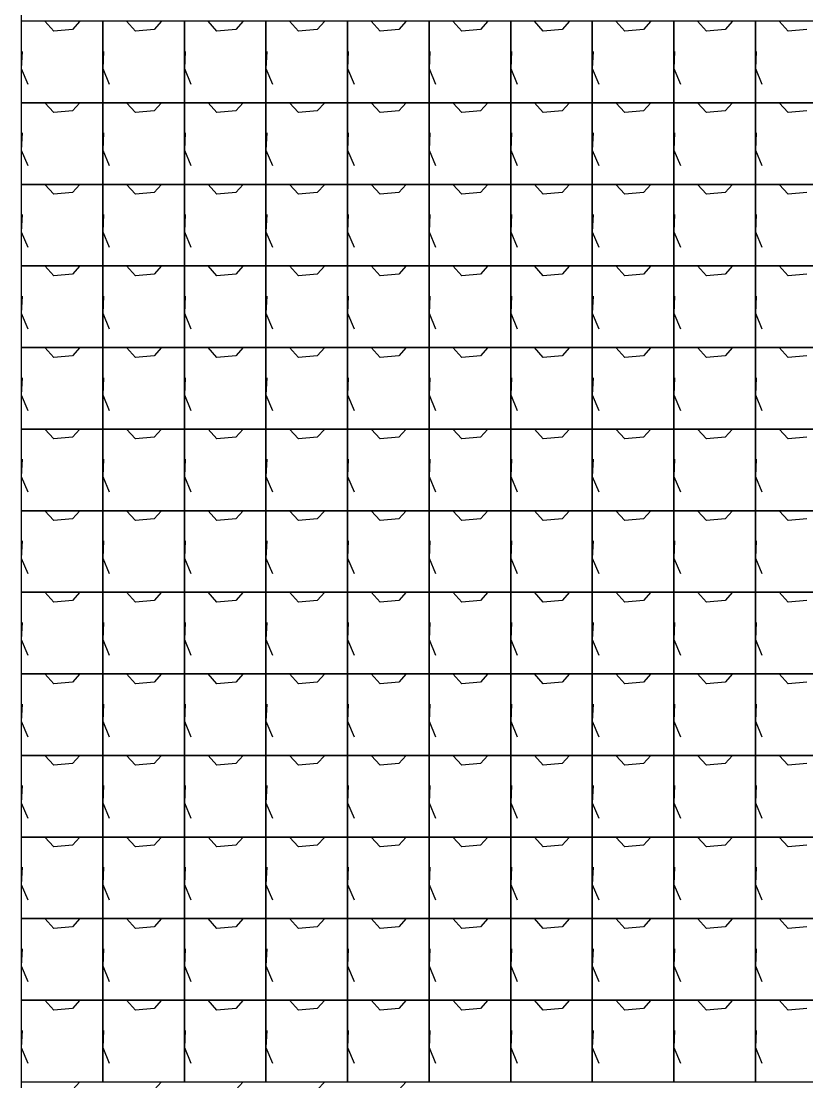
# Model space of a CAD drawing. Header units: inches. Extents: x 0 to 2763, y 0 to 1500.
# Drawn here: x 0 to 244.6, y 177.8 to 508 of the extents above; entities that cross this region are included whole.
import ezdxf

# ---------------------------------------------------------------- set-up
doc = ezdxf.new("R2010")
doc.units = ezdxf.units.IN
doc.header["$MEASUREMENT"] = 0

# ---------------------------------------------------------------- blocks, each defined once
blk = doc.blocks.new('*U1')
at = {"color": 254, "true_color": 0xfeeab9}
blk.add_lwpolyline([(-12.7, -12.7), (12.7, -12.7), (12.7, 12.7), (-12.7, 12.7), (-12.7, -12.7)], dxfattribs=at)
blk = doc.blocks.new('*U2')
at = {"color": 0, "linetype": 'ByBlock', "lineweight": -2, "transparency": 16777216}
for p in [(0, 482.6), (25.4, 482.6), (50.8, 482.6), (76.2, 482.6), (101.6, 482.6), (127, 482.6), (152.4, 482.6), (177.8, 482.6), (203.2, 482.6), (228.6, 482.6), (0, 457.2), (25.4, 457.2), (50.8, 457.2), (76.2, 457.2), (101.6, 457.2), (127, 457.2), (152.4, 457.2), (177.8, 457.2), (203.2, 457.2), (228.6, 457.2), (0, 431.8), (25.4, 431.8), (50.8, 431.8), (76.2, 431.8), (101.6, 431.8), (127, 431.8), (152.4, 431.8), (177.8, 431.8), (203.2, 431.8), (228.6, 431.8), (0, 406.4), (25.4, 406.4), (50.8, 406.4), (76.2, 406.4), (101.6, 406.4), (127, 406.4), (152.4, 406.4), (177.8, 406.4), (203.2, 406.4), (228.6, 406.4), (0, 381), (25.4, 381), (50.8, 381), (76.2, 381), (101.6, 381), (127, 381), (152.4, 381), (177.8, 381), (203.2, 381), (228.6, 381), (0, 355.6), (25.4, 355.6), (50.8, 355.6), (76.2, 355.6), (101.6, 355.6), (127, 355.6), (152.4, 355.6), (177.8, 355.6), (203.2, 355.6), (228.6, 355.6), (0, 330.2), (25.4, 330.2), (50.8, 330.2), (76.2, 330.2), (101.6, 330.2), (127, 330.2), (152.4, 330.2), (177.8, 330.2), (203.2, 330.2), (228.6, 330.2), (0, 304.8), (25.4, 304.8), (50.8, 304.8), (76.2, 304.8), (101.6, 304.8), (127, 304.8), (152.4, 304.8), (177.8, 304.8), (203.2, 304.8), (228.6, 304.8), (0, 279.4), (25.4, 279.4), (50.8, 279.4), (76.2, 279.4), (101.6, 279.4), (127, 279.4), (152.4, 279.4), (177.8, 279.4), (203.2, 279.4), (228.6, 279.4), (0, 254), (25.4, 254), (50.8, 254), (76.2, 254), (101.6, 254), (127, 254), (152.4, 254), (177.8, 254), (203.2, 254), (228.6, 254), (0, 228.6), (25.4, 228.6), (50.8, 228.6), (76.2, 228.6), (101.6, 228.6), (127, 228.6), (152.4, 228.6), (177.8, 228.6), (203.2, 228.6), (228.6, 228.6), (0, 203.2), (25.4, 203.2), (50.8, 203.2), (76.2, 203.2), (101.6, 203.2), (127, 203.2), (152.4, 203.2), (177.8, 203.2), (203.2, 203.2), (228.6, 203.2), (0, 177.8), (25.4, 177.8), (50.8, 177.8), (76.2, 177.8), (101.6, 177.8), (127, 177.8), (152.4, 177.8), (177.8, 177.8), (203.2, 177.8), (228.6, 177.8)]:
    blk.add_blockref('*U1', p, dxfattribs=at)

msp = doc.modelspace()

# ---------------------------------------------------------------- linework, layer by layer
at = {"linetype": 'Continuous'}
for p, q in [((10.16, 504.95), (7.37, 508)), ((16, 505.46), (10.16, 504.95)), ((18.29, 508), (16, 505.46)), ((35.56, 504.95), (32.77, 508)), ((41.4, 505.46), (35.56, 504.95)), ((43.69, 508), (41.4, 505.46)), ((60.96, 504.95), (58.17, 508)), ((66.8, 505.46), (60.96, 504.95)), ((69.09, 508), (66.8, 505.46)), ((86.36, 504.95), (83.57, 508)), ((92.2, 505.46), (86.36, 504.95)), ((94.49, 508), (92.2, 505.46)), ((111.76, 504.95), (108.97, 508)), ((117.6, 505.46), (111.76, 504.95)), ((119.89, 508), (117.6, 505.46)), ((137.16, 504.95), (134.37, 508)), ((143, 505.46), (137.16, 504.95)), ((145.29, 508), (143, 505.46)), ((162.56, 504.95), (159.77, 508)), ((168.4, 505.46), (162.56, 504.95)), ((170.69, 508), (168.4, 505.46)), ((187.96, 504.95), (185.17, 508)), ((193.8, 505.46), (187.96, 504.95)), ((196.09, 508), (193.8, 505.46)), ((213.36, 504.95), (210.57, 508)), ((219.2, 505.46), (213.36, 504.95)), ((221.49, 508), (219.2, 505.46)), ((238.76, 504.95), (235.97, 508)), ((244.6, 505.46), (238.76, 504.95)), ((0.25, 498.6), (0, 493.27)), ((25.65, 498.6), (25.4, 493.27)), ((51.05, 498.6), (50.8, 493.27)), ((76.45, 498.6), (76.2, 493.27)), ((101.85, 498.6), (101.6, 493.27)), ((127.25, 498.6), (127, 493.27)), ((152.65, 498.6), (152.4, 493.27)), ((178.05, 498.6), (177.8, 493.27)), ((203.45, 498.6), (203.2, 493.27)), ((228.85, 498.6), (228.6, 493.27)), ((0, 493.27), (2.03, 488.44)), ((25.4, 493.27), (27.43, 488.44)), ((50.8, 493.27), (52.83, 488.44)), ((76.2, 493.27), (78.23, 488.44)), ((101.6, 493.27), (103.63, 488.44)), ((127, 493.27), (129.03, 488.44)), ((152.4, 493.27), (154.43, 488.44)), ((177.8, 493.27), (179.83, 488.44)), ((203.2, 493.27), (205.23, 488.44)), ((228.6, 493.27), (230.63, 488.44)), ((10.16, 479.55), (7.37, 482.6)), ((18.29, 482.6), (16, 480.06)), ((35.56, 479.55), (32.77, 482.6)), ((43.69, 482.6), (41.4, 480.06)), ((60.96, 479.55), (58.17, 482.6)), ((69.09, 482.6), (66.8, 480.06)), ((86.36, 479.55), (83.57, 482.6)), ((94.49, 482.6), (92.2, 480.06)), ((111.76, 479.55), (108.97, 482.6)), ((119.89, 482.6), (117.6, 480.06)), ((137.16, 479.55), (134.37, 482.6)), ((145.29, 482.6), (143, 480.06)), ((162.56, 479.55), (159.77, 482.6)), ((170.69, 482.6), (168.4, 480.06)), ((187.96, 479.55), (185.17, 482.6)), ((196.09, 482.6), (193.8, 480.06)), ((213.36, 479.55), (210.57, 482.6)), ((221.49, 482.6), (219.2, 480.06)), ((238.76, 479.55), (235.97, 482.6)), ((16, 480.06), (10.16, 479.55)), ((41.4, 480.06), (35.56, 479.55)), ((66.8, 480.06), (60.96, 479.55)), ((92.2, 480.06), (86.36, 479.55)), ((117.6, 480.06), (111.76, 479.55)), ((143, 480.06), (137.16, 479.55)), ((168.4, 480.06), (162.56, 479.55)), ((193.8, 480.06), (187.96, 479.55)), ((219.2, 480.06), (213.36, 479.55)), ((244.6, 480.06), (238.76, 479.55)), ((0.25, 473.2), (0, 467.87)), ((25.65, 473.2), (25.4, 467.87)), ((51.05, 473.2), (50.8, 467.87)), ((76.45, 473.2), (76.2, 467.87)), ((101.85, 473.2), (101.6, 467.87)), ((127.25, 473.2), (127, 467.87)), ((152.65, 473.2), (152.4, 467.87)), ((178.05, 473.2), (177.8, 467.87)), ((203.45, 473.2), (203.2, 467.87)), ((228.85, 473.2), (228.6, 467.87)), ((0, 467.87), (2.03, 463.04)), ((25.4, 467.87), (27.43, 463.04)), ((50.8, 467.87), (52.83, 463.04)), ((76.2, 467.87), (78.23, 463.04)), ((101.6, 467.87), (103.63, 463.04)), ((127, 467.87), (129.03, 463.04)), ((152.4, 467.87), (154.43, 463.04)), ((177.8, 467.87), (179.83, 463.04)), ((203.2, 467.87), (205.23, 463.04)), ((228.6, 467.87), (230.63, 463.04)), ((10.16, 454.15), (7.37, 457.2)), ((18.29, 457.2), (16, 454.66)), ((35.56, 454.15), (32.77, 457.2)), ((43.69, 457.2), (41.4, 454.66)), ((60.96, 454.15), (58.17, 457.2)), ((69.09, 457.2), (66.8, 454.66)), ((86.36, 454.15), (83.57, 457.2)), ((94.49, 457.2), (92.2, 454.66)), ((111.76, 454.15), (108.97, 457.2)), ((119.89, 457.2), (117.6, 454.66)), ((137.16, 454.15), (134.37, 457.2)), ((145.29, 457.2), (143, 454.66)), ((162.56, 454.15), (159.77, 457.2)), ((170.69, 457.2), (168.4, 454.66)), ((187.96, 454.15), (185.17, 457.2)), ((196.09, 457.2), (193.8, 454.66)), ((213.36, 454.15), (210.57, 457.2)), ((221.49, 457.2), (219.2, 454.66)), ((238.76, 454.15), (235.97, 457.2)), ((16, 454.66), (10.16, 454.15)), ((41.4, 454.66), (35.56, 454.15)), ((66.8, 454.66), (60.96, 454.15)), ((92.2, 454.66), (86.36, 454.15)), ((117.6, 454.66), (111.76, 454.15)), ((143, 454.66), (137.16, 454.15)), ((168.4, 454.66), (162.56, 454.15)), ((193.8, 454.66), (187.96, 454.15)), ((219.2, 454.66), (213.36, 454.15)), ((244.6, 454.66), (238.76, 454.15)), ((0.25, 447.8), (0, 442.47)), ((25.65, 447.8), (25.4, 442.47)), ((51.05, 447.8), (50.8, 442.47)), ((76.45, 447.8), (76.2, 442.47)), ((101.85, 447.8), (101.6, 442.47)), ((127.25, 447.8), (127, 442.47)), ((152.65, 447.8), (152.4, 442.47)), ((178.05, 447.8), (177.8, 442.47)), ((203.45, 447.8), (203.2, 442.47)), ((228.85, 447.8), (228.6, 442.47)), ((0, 442.47), (2.03, 437.64)), ((25.4, 442.47), (27.43, 437.64)), ((50.8, 442.47), (52.83, 437.64)), ((76.2, 442.47), (78.23, 437.64)), ((101.6, 442.47), (103.63, 437.64)), ((127, 442.47), (129.03, 437.64)), ((152.4, 442.47), (154.43, 437.64)), ((177.8, 442.47), (179.83, 437.64)), ((203.2, 442.47), (205.23, 437.64)), ((228.6, 442.47), (230.63, 437.64)), ((10.16, 428.75), (7.37, 431.8)), ((18.29, 431.8), (16, 429.26)), ((35.56, 428.75), (32.77, 431.8)), ((43.69, 431.8), (41.4, 429.26)), ((60.96, 428.75), (58.17, 431.8)), ((66.8, 429.26), (60.96, 428.75)), ((69.09, 431.8), (66.8, 429.26)), ((86.36, 428.75), (83.57, 431.8)), ((92.2, 429.26), (86.36, 428.75)), ((94.49, 431.8), (92.2, 429.26)), ((111.76, 428.75), (108.97, 431.8)), ((117.6, 429.26), (111.76, 428.75)), ((119.89, 431.8), (117.6, 429.26)), ((137.16, 428.75), (134.37, 431.8)), ((143, 429.26), (137.16, 428.75)), ((145.29, 431.8), (143, 429.26)), ((162.56, 428.75), (159.77, 431.8)), ((168.4, 429.26), (162.56, 428.75)), ((170.69, 431.8), (168.4, 429.26)), ((187.96, 428.75), (185.17, 431.8)), ((193.8, 429.26), (187.96, 428.75)), ((196.09, 431.8), (193.8, 429.26)), ((213.36, 428.75), (210.57, 431.8)), ((219.2, 429.26), (213.36, 428.75)), ((221.49, 431.8), (219.2, 429.26)), ((238.76, 428.75), (235.97, 431.8)), ((244.6, 429.26), (238.76, 428.75)), ((16, 429.26), (10.16, 428.75)), ((41.4, 429.26), (35.56, 428.75)), ((0.25, 422.4), (0, 417.07)), ((25.65, 422.4), (25.4, 417.07)), ((51.05, 422.4), (50.8, 417.07)), ((76.45, 422.4), (76.2, 417.07)), ((101.85, 422.4), (101.6, 417.07)), ((127.25, 422.4), (127, 417.07)), ((152.65, 422.4), (152.4, 417.07)), ((178.05, 422.4), (177.8, 417.07)), ((203.45, 422.4), (203.2, 417.07)), ((228.85, 422.4), (228.6, 417.07)), ((0, 417.07), (2.03, 412.24)), ((25.4, 417.07), (27.43, 412.24)), ((50.8, 417.07), (52.83, 412.24)), ((76.2, 417.07), (78.23, 412.24)), ((101.6, 417.07), (103.63, 412.24)), ((127, 417.07), (129.03, 412.24)), ((152.4, 417.07), (154.43, 412.24)), ((177.8, 417.07), (179.83, 412.24)), ((203.2, 417.07), (205.23, 412.24)), ((228.6, 417.07), (230.63, 412.24)), ((10.16, 403.35), (7.37, 406.4)), ((18.29, 406.4), (16, 403.86)), ((35.56, 403.35), (32.77, 406.4)), ((43.69, 406.4), (41.4, 403.86)), ((60.96, 403.35), (58.17, 406.4)), ((69.09, 406.4), (66.8, 403.86)), ((86.36, 403.35), (83.57, 406.4)), ((94.49, 406.4), (92.2, 403.86)), ((111.76, 403.35), (108.97, 406.4)), ((119.89, 406.4), (117.6, 403.86)), ((137.16, 403.35), (134.37, 406.4)), ((145.29, 406.4), (143, 403.86)), ((162.56, 403.35), (159.77, 406.4)), ((170.69, 406.4), (168.4, 403.86)), ((187.96, 403.35), (185.17, 406.4)), ((196.09, 406.4), (193.8, 403.86)), ((213.36, 403.35), (210.57, 406.4)), ((221.49, 406.4), (219.2, 403.86)), ((238.76, 403.35), (235.97, 406.4)), ((16, 403.86), (10.16, 403.35)), ((41.4, 403.86), (35.56, 403.35)), ((66.8, 403.86), (60.96, 403.35)), ((92.2, 403.86), (86.36, 403.35)), ((117.6, 403.86), (111.76, 403.35)), ((143, 403.86), (137.16, 403.35)), ((168.4, 403.86), (162.56, 403.35)), ((193.8, 403.86), (187.96, 403.35)), ((219.2, 403.86), (213.36, 403.35)), ((244.6, 403.86), (238.76, 403.35)), ((0.25, 397), (0, 391.67)), ((25.65, 397), (25.4, 391.67)), ((51.05, 397), (50.8, 391.67)), ((76.45, 397), (76.2, 391.67)), ((101.85, 397), (101.6, 391.67)), ((127.25, 397), (127, 391.67)), ((152.65, 397), (152.4, 391.67)), ((178.05, 397), (177.8, 391.67)), ((203.45, 397), (203.2, 391.67)), ((228.85, 397), (228.6, 391.67)), ((0, 391.67), (2.03, 386.84)), ((25.4, 391.67), (27.43, 386.84)), ((50.8, 391.67), (52.83, 386.84)), ((76.2, 391.67), (78.23, 386.84)), ((101.6, 391.67), (103.63, 386.84)), ((127, 391.67), (129.03, 386.84)), ((152.4, 391.67), (154.43, 386.84)), ((177.8, 391.67), (179.83, 386.84)), ((203.2, 391.67), (205.23, 386.84)), ((228.6, 391.67), (230.63, 386.84)), ((10.16, 377.95), (7.37, 381)), ((18.29, 381), (16, 378.46)), ((35.56, 377.95), (32.77, 381)), ((43.69, 381), (41.4, 378.46)), ((60.96, 377.95), (58.17, 381)), ((69.09, 381), (66.8, 378.46)), ((86.36, 377.95), (83.57, 381)), ((94.49, 381), (92.2, 378.46)), ((111.76, 377.95), (108.97, 381)), ((119.89, 381), (117.6, 378.46)), ((137.16, 377.95), (134.37, 381)), ((145.29, 381), (143, 378.46)), ((162.56, 377.95), (159.77, 381)), ((170.69, 381), (168.4, 378.46)), ((187.96, 377.95), (185.17, 381)), ((196.09, 381), (193.8, 378.46)), ((213.36, 377.95), (210.57, 381)), ((221.49, 381), (219.2, 378.46)), ((238.76, 377.95), (235.97, 381)), ((16, 378.46), (10.16, 377.95)), ((41.4, 378.46), (35.56, 377.95)), ((66.8, 378.46), (60.96, 377.95)), ((92.2, 378.46), (86.36, 377.95)), ((117.6, 378.46), (111.76, 377.95)), ((143, 378.46), (137.16, 377.95)), ((168.4, 378.46), (162.56, 377.95)), ((193.8, 378.46), (187.96, 377.95)), ((219.2, 378.46), (213.36, 377.95)), ((244.6, 378.46), (238.76, 377.95)), ((0.25, 371.6), (0, 366.27)), ((25.65, 371.6), (25.4, 366.27)), ((51.05, 371.6), (50.8, 366.27)), ((76.45, 371.6), (76.2, 366.27)), ((101.85, 371.6), (101.6, 366.27)), ((127.25, 371.6), (127, 366.27)), ((152.65, 371.6), (152.4, 366.27)), ((178.05, 371.6), (177.8, 366.27)), ((203.45, 371.6), (203.2, 366.27)), ((228.85, 371.6), (228.6, 366.27)), ((0, 366.27), (2.03, 361.44)), ((25.4, 366.27), (27.43, 361.44)), ((50.8, 366.27), (52.83, 361.44)), ((76.2, 366.27), (78.23, 361.44)), ((101.6, 366.27), (103.63, 361.44)), ((127, 366.27), (129.03, 361.44)), ((152.4, 366.27), (154.43, 361.44)), ((177.8, 366.27), (179.83, 361.44)), ((203.2, 366.27), (205.23, 361.44)), ((228.6, 366.27), (230.63, 361.44)), ((10.16, 352.55), (7.37, 355.6)), ((18.29, 355.6), (16, 353.06)), ((35.56, 352.55), (32.77, 355.6)), ((43.69, 355.6), (41.4, 353.06)), ((60.96, 352.55), (58.17, 355.6)), ((69.09, 355.6), (66.8, 353.06)), ((86.36, 352.55), (83.57, 355.6)), ((94.49, 355.6), (92.2, 353.06)), ((111.76, 352.55), (108.97, 355.6)), ((119.89, 355.6), (117.6, 353.06)), ((137.16, 352.55), (134.37, 355.6)), ((145.29, 355.6), (143, 353.06)), ((162.56, 352.55), (159.77, 355.6)), ((170.69, 355.6), (168.4, 353.06)), ((187.96, 352.55), (185.17, 355.6)), ((196.09, 355.6), (193.8, 353.06)), ((213.36, 352.55), (210.57, 355.6)), ((221.49, 355.6), (219.2, 353.06)), ((238.76, 352.55), (235.97, 355.6)), ((16, 353.06), (10.16, 352.55)), ((41.4, 353.06), (35.56, 352.55)), ((66.8, 353.06), (60.96, 352.55)), ((92.2, 353.06), (86.36, 352.55)), ((117.6, 353.06), (111.76, 352.55)), ((143, 353.06), (137.16, 352.55)), ((168.4, 353.06), (162.56, 352.55)), ((193.8, 353.06), (187.96, 352.55)), ((219.2, 353.06), (213.36, 352.55)), ((244.6, 353.06), (238.76, 352.55)), ((0.25, 346.2), (0, 340.87)), ((25.65, 346.2), (25.4, 340.87)), ((51.05, 346.2), (50.8, 340.87)), ((76.45, 346.2), (76.2, 340.87)), ((101.85, 346.2), (101.6, 340.87)), ((127.25, 346.2), (127, 340.87)), ((152.65, 346.2), (152.4, 340.87)), ((178.05, 346.2), (177.8, 340.87)), ((203.45, 346.2), (203.2, 340.87)), ((228.85, 346.2), (228.6, 340.87)), ((0, 340.87), (2.03, 336.04)), ((25.4, 340.87), (27.43, 336.04)), ((50.8, 340.87), (52.83, 336.04)), ((76.2, 340.87), (78.23, 336.04)), ((101.6, 340.87), (103.63, 336.04)), ((127, 340.87), (129.03, 336.04)), ((152.4, 340.87), (154.43, 336.04)), ((177.8, 340.87), (179.83, 336.04)), ((203.2, 340.87), (205.23, 336.04)), ((228.6, 340.87), (230.63, 336.04)), ((18.29, 330.2), (16, 327.66)), ((43.69, 330.2), (41.4, 327.66)), ((69.09, 330.2), (66.8, 327.66)), ((94.49, 330.2), (92.2, 327.66)), ((119.89, 330.2), (117.6, 327.66)), ((145.29, 330.2), (143, 327.66)), ((170.69, 330.2), (168.4, 327.66)), ((196.09, 330.2), (193.8, 327.66)), ((221.49, 330.2), (219.2, 327.66)), ((10.16, 327.15), (7.37, 330.2)), ((16, 327.66), (10.16, 327.15)), ((35.56, 327.15), (32.77, 330.2)), ((41.4, 327.66), (35.56, 327.15)), ((60.96, 327.15), (58.17, 330.2)), ((66.8, 327.66), (60.96, 327.15)), ((86.36, 327.15), (83.57, 330.2)), ((92.2, 327.66), (86.36, 327.15)), ((111.76, 327.15), (108.97, 330.2)), ((117.6, 327.66), (111.76, 327.15)), ((137.16, 327.15), (134.37, 330.2)), ((143, 327.66), (137.16, 327.15)), ((162.56, 327.15), (159.77, 330.2)), ((168.4, 327.66), (162.56, 327.15)), ((187.96, 327.15), (185.17, 330.2)), ((193.8, 327.66), (187.96, 327.15)), ((213.36, 327.15), (210.57, 330.2)), ((219.2, 327.66), (213.36, 327.15)), ((238.76, 327.15), (235.97, 330.2)), ((244.6, 327.66), (238.76, 327.15)), ((0.25, 320.8), (0, 315.47)), ((25.65, 320.8), (25.4, 315.47)), ((51.05, 320.8), (50.8, 315.47)), ((76.45, 320.8), (76.2, 315.47)), ((101.85, 320.8), (101.6, 315.47)), ((127.25, 320.8), (127, 315.47)), ((152.65, 320.8), (152.4, 315.47)), ((178.05, 320.8), (177.8, 315.47)), ((203.45, 320.8), (203.2, 315.47)), ((228.85, 320.8), (228.6, 315.47)), ((0, 315.47), (2.03, 310.64)), ((25.4, 315.47), (27.43, 310.64)), ((50.8, 315.47), (52.83, 310.64)), ((76.2, 315.47), (78.23, 310.64)), ((101.6, 315.47), (103.63, 310.64)), ((127, 315.47), (129.03, 310.64)), ((152.4, 315.47), (154.43, 310.64)), ((177.8, 315.47), (179.83, 310.64)), ((203.2, 315.47), (205.23, 310.64)), ((228.6, 315.47), (230.63, 310.64)), ((10.16, 301.75), (7.37, 304.8)), ((18.29, 304.8), (16, 302.26)), ((35.56, 301.75), (32.77, 304.8)), ((43.69, 304.8), (41.4, 302.26)), ((60.96, 301.75), (58.17, 304.8)), ((69.09, 304.8), (66.8, 302.26)), ((86.36, 301.75), (83.57, 304.8)), ((94.49, 304.8), (92.2, 302.26)), ((111.76, 301.75), (108.97, 304.8)), ((119.89, 304.8), (117.6, 302.26)), ((137.16, 301.75), (134.37, 304.8)), ((145.29, 304.8), (143, 302.26)), ((162.56, 301.75), (159.77, 304.8)), ((170.69, 304.8), (168.4, 302.26)), ((187.96, 301.75), (185.17, 304.8)), ((196.09, 304.8), (193.8, 302.26)), ((213.36, 301.75), (210.57, 304.8)), ((221.49, 304.8), (219.2, 302.26)), ((238.76, 301.75), (235.97, 304.8)), ((16, 302.26), (10.16, 301.75)), ((41.4, 302.26), (35.56, 301.75)), ((66.8, 302.26), (60.96, 301.75)), ((92.2, 302.26), (86.36, 301.75)), ((117.6, 302.26), (111.76, 301.75)), ((143, 302.26), (137.16, 301.75)), ((168.4, 302.26), (162.56, 301.75)), ((193.8, 302.26), (187.96, 301.75)), ((219.2, 302.26), (213.36, 301.75)), ((244.6, 302.26), (238.76, 301.75)), ((0.25, 295.4), (0, 290.07)), ((25.65, 295.4), (25.4, 290.07)), ((51.05, 295.4), (50.8, 290.07)), ((76.45, 295.4), (76.2, 290.07)), ((101.85, 295.4), (101.6, 290.07)), ((127.25, 295.4), (127, 290.07)), ((152.65, 295.4), (152.4, 290.07)), ((178.05, 295.4), (177.8, 290.07)), ((203.45, 295.4), (203.2, 290.07)), ((228.85, 295.4), (228.6, 290.07)), ((0, 290.07), (2.03, 285.24)), ((25.4, 290.07), (27.43, 285.24)), ((50.8, 290.07), (52.83, 285.24)), ((76.2, 290.07), (78.23, 285.24)), ((101.6, 290.07), (103.63, 285.24)), ((127, 290.07), (129.03, 285.24)), ((152.4, 290.07), (154.43, 285.24)), ((177.8, 290.07), (179.83, 285.24)), ((203.2, 290.07), (205.23, 285.24)), ((228.6, 290.07), (230.63, 285.24)), ((10.16, 276.35), (7.37, 279.4)), ((18.29, 279.4), (16, 276.86)), ((35.56, 276.35), (32.77, 279.4)), ((43.69, 279.4), (41.4, 276.86)), ((60.96, 276.35), (58.17, 279.4)), ((69.09, 279.4), (66.8, 276.86)), ((86.36, 276.35), (83.57, 279.4)), ((94.49, 279.4), (92.2, 276.86)), ((111.76, 276.35), (108.97, 279.4)), ((119.89, 279.4), (117.6, 276.86)), ((137.16, 276.35), (134.37, 279.4)), ((145.29, 279.4), (143, 276.86)), ((162.56, 276.35), (159.77, 279.4)), ((170.69, 279.4), (168.4, 276.86)), ((187.96, 276.35), (185.17, 279.4)), ((196.09, 279.4), (193.8, 276.86)), ((213.36, 276.35), (210.57, 279.4)), ((221.49, 279.4), (219.2, 276.86)), ((238.76, 276.35), (235.97, 279.4)), ((16, 276.86), (10.16, 276.35)), ((41.4, 276.86), (35.56, 276.35)), ((66.8, 276.86), (60.96, 276.35)), ((92.2, 276.86), (86.36, 276.35)), ((117.6, 276.86), (111.76, 276.35)), ((143, 276.86), (137.16, 276.35)), ((168.4, 276.86), (162.56, 276.35)), ((193.8, 276.86), (187.96, 276.35)), ((219.2, 276.86), (213.36, 276.35)), ((244.6, 276.86), (238.76, 276.35)), ((0.25, 270), (0, 264.67)), ((25.65, 270), (25.4, 264.67)), ((51.05, 270), (50.8, 264.67)), ((76.45, 270), (76.2, 264.67)), ((101.85, 270), (101.6, 264.67)), ((127.25, 270), (127, 264.67)), ((152.65, 270), (152.4, 264.67)), ((178.05, 270), (177.8, 264.67)), ((203.45, 270), (203.2, 264.67)), ((228.85, 270), (228.6, 264.67)), ((0, 264.67), (2.03, 259.84)), ((25.4, 264.67), (27.43, 259.84)), ((50.8, 264.67), (52.83, 259.84)), ((76.2, 264.67), (78.23, 259.84)), ((101.6, 264.67), (103.63, 259.84)), ((127, 264.67), (129.03, 259.84)), ((152.4, 264.67), (154.43, 259.84)), ((177.8, 264.67), (179.83, 259.84)), ((203.2, 264.67), (205.23, 259.84)), ((228.6, 264.67), (230.63, 259.84)), ((10.16, 250.95), (7.37, 254)), ((16, 251.46), (10.16, 250.95)), ((18.29, 254), (16, 251.46)), ((35.56, 250.95), (32.77, 254)), ((41.4, 251.46), (35.56, 250.95)), ((43.69, 254), (41.4, 251.46)), ((60.96, 250.95), (58.17, 254)), ((66.8, 251.46), (60.96, 250.95)), ((69.09, 254), (66.8, 251.46)), ((86.36, 250.95), (83.57, 254)), ((92.2, 251.46), (86.36, 250.95)), ((94.49, 254), (92.2, 251.46)), ((111.76, 250.95), (108.97, 254)), ((117.6, 251.46), (111.76, 250.95)), ((119.89, 254), (117.6, 251.46)), ((137.16, 250.95), (134.37, 254)), ((143, 251.46), (137.16, 250.95)), ((145.29, 254), (143, 251.46)), ((162.56, 250.95), (159.77, 254)), ((168.4, 251.46), (162.56, 250.95)), ((170.69, 254), (168.4, 251.46)), ((187.96, 250.95), (185.17, 254)), ((193.8, 251.46), (187.96, 250.95)), ((196.09, 254), (193.8, 251.46)), ((213.36, 250.95), (210.57, 254)), ((219.2, 251.46), (213.36, 250.95)), ((221.49, 254), (219.2, 251.46)), ((238.76, 250.95), (235.97, 254)), ((244.6, 251.46), (238.76, 250.95)), ((0.25, 244.6), (0, 239.27)), ((25.65, 244.6), (25.4, 239.27)), ((51.05, 244.6), (50.8, 239.27)), ((76.45, 244.6), (76.2, 239.27)), ((101.85, 244.6), (101.6, 239.27)), ((127.25, 244.6), (127, 239.27)), ((152.65, 244.6), (152.4, 239.27)), ((178.05, 244.6), (177.8, 239.27)), ((203.45, 244.6), (203.2, 239.27)), ((228.85, 244.6), (228.6, 239.27)), ((0, 239.27), (2.03, 234.44)), ((25.4, 239.27), (27.43, 234.44)), ((50.8, 239.27), (52.83, 234.44)), ((76.2, 239.27), (78.23, 234.44)), ((101.6, 239.27), (103.63, 234.44)), ((127, 239.27), (129.03, 234.44)), ((152.4, 239.27), (154.43, 234.44)), ((177.8, 239.27), (179.83, 234.44)), ((203.2, 239.27), (205.23, 234.44)), ((228.6, 239.27), (230.63, 234.44)), ((10.16, 225.55), (7.37, 228.6)), ((18.29, 228.6), (16, 226.06)), ((35.56, 225.55), (32.77, 228.6)), ((43.69, 228.6), (41.4, 226.06)), ((60.96, 225.55), (58.17, 228.6)), ((69.09, 228.6), (66.8, 226.06)), ((86.36, 225.55), (83.57, 228.6)), ((94.49, 228.6), (92.2, 226.06)), ((111.76, 225.55), (108.97, 228.6)), ((119.89, 228.6), (117.6, 226.06)), ((137.16, 225.55), (134.37, 228.6)), ((145.29, 228.6), (143, 226.06)), ((162.56, 225.55), (159.77, 228.6)), ((170.69, 228.6), (168.4, 226.06)), ((187.96, 225.55), (185.17, 228.6)), ((196.09, 228.6), (193.8, 226.06)), ((213.36, 225.55), (210.57, 228.6)), ((221.49, 228.6), (219.2, 226.06)), ((238.76, 225.55), (235.97, 228.6)), ((16, 226.06), (10.16, 225.55)), ((41.4, 226.06), (35.56, 225.55)), ((66.8, 226.06), (60.96, 225.55)), ((92.2, 226.06), (86.36, 225.55)), ((117.6, 226.06), (111.76, 225.55)), ((143, 226.06), (137.16, 225.55)), ((168.4, 226.06), (162.56, 225.55)), ((193.8, 226.06), (187.96, 225.55)), ((219.2, 226.06), (213.36, 225.55)), ((244.6, 226.06), (238.76, 225.55)), ((0.25, 219.2), (0, 213.87)), ((25.65, 219.2), (25.4, 213.87)), ((51.05, 219.2), (50.8, 213.87)), ((76.45, 219.2), (76.2, 213.87)), ((101.85, 219.2), (101.6, 213.87)), ((127.25, 219.2), (127, 213.87)), ((152.65, 219.2), (152.4, 213.87)), ((178.05, 219.2), (177.8, 213.87)), ((203.45, 219.2), (203.2, 213.87)), ((228.85, 219.2), (228.6, 213.87)), ((0, 213.87), (2.03, 209.04)), ((25.4, 213.87), (27.43, 209.04)), ((50.8, 213.87), (52.83, 209.04)), ((76.2, 213.87), (78.23, 209.04)), ((101.6, 213.87), (103.63, 209.04)), ((127, 213.87), (129.03, 209.04)), ((152.4, 213.87), (154.43, 209.04)), ((177.8, 213.87), (179.83, 209.04)), ((203.2, 213.87), (205.23, 209.04)), ((228.6, 213.87), (230.63, 209.04)), ((10.16, 200.15), (7.37, 203.2)), ((18.29, 203.2), (16, 200.66)), ((35.56, 200.15), (32.77, 203.2)), ((43.69, 203.2), (41.4, 200.66)), ((60.96, 200.15), (58.17, 203.2)), ((69.09, 203.2), (66.8, 200.66)), ((86.36, 200.15), (83.57, 203.2)), ((94.49, 203.2), (92.2, 200.66)), ((111.76, 200.15), (108.97, 203.2)), ((119.89, 203.2), (117.6, 200.66)), ((137.16, 200.15), (134.37, 203.2)), ((145.29, 203.2), (143, 200.66)), ((162.56, 200.15), (159.77, 203.2)), ((170.69, 203.2), (168.4, 200.66)), ((187.96, 200.15), (185.17, 203.2)), ((196.09, 203.2), (193.8, 200.66)), ((213.36, 200.15), (210.57, 203.2)), ((221.49, 203.2), (219.2, 200.66)), ((238.76, 200.15), (235.97, 203.2)), ((16, 200.66), (10.16, 200.15)), ((41.4, 200.66), (35.56, 200.15)), ((66.8, 200.66), (60.96, 200.15)), ((92.2, 200.66), (86.36, 200.15)), ((117.6, 200.66), (111.76, 200.15)), ((143, 200.66), (137.16, 200.15)), ((168.4, 200.66), (162.56, 200.15)), ((193.8, 200.66), (187.96, 200.15)), ((219.2, 200.66), (213.36, 200.15)), ((244.6, 200.66), (238.76, 200.15)), ((0.25, 193.8), (0, 188.47)), ((25.65, 193.8), (25.4, 188.47)), ((51.05, 193.8), (50.8, 188.47)), ((76.45, 193.8), (76.2, 188.47)), ((101.85, 193.8), (101.6, 188.47)), ((127.25, 193.8), (127, 188.47)), ((152.65, 193.8), (152.4, 188.47)), ((178.05, 193.8), (177.8, 188.47)), ((203.45, 193.8), (203.2, 188.47)), ((228.85, 193.8), (228.6, 188.47)), ((0, 188.47), (2.03, 183.64)), ((25.4, 188.47), (27.43, 183.64)), ((50.8, 188.47), (52.83, 183.64)), ((76.2, 188.47), (78.23, 183.64)), ((101.6, 188.47), (103.63, 183.64)), ((127, 188.47), (129.03, 183.64)), ((152.4, 188.47), (154.43, 183.64)), ((177.8, 188.47), (179.83, 183.64)), ((203.2, 188.47), (205.23, 183.64)), ((228.6, 188.47), (230.63, 183.64)), ((18.29, 177.8), (16, 175.26)), ((43.69, 177.8), (41.4, 175.26)), ((69.09, 177.8), (66.8, 175.26)), ((94.49, 177.8), (92.2, 175.26)), ((119.89, 177.8), (117.6, 175.26))]:
    msp.add_line(p, q, dxfattribs=at)
msp.add_lwpolyline([(0, 0), (1500, 0), (1500, 1500), (0, 1500)], close=True)

# ---------------------------------------------------------------- block references
msp.add_blockref('*U2', (12.7, 12.7))

doc.saveas('drawing.dxf')
